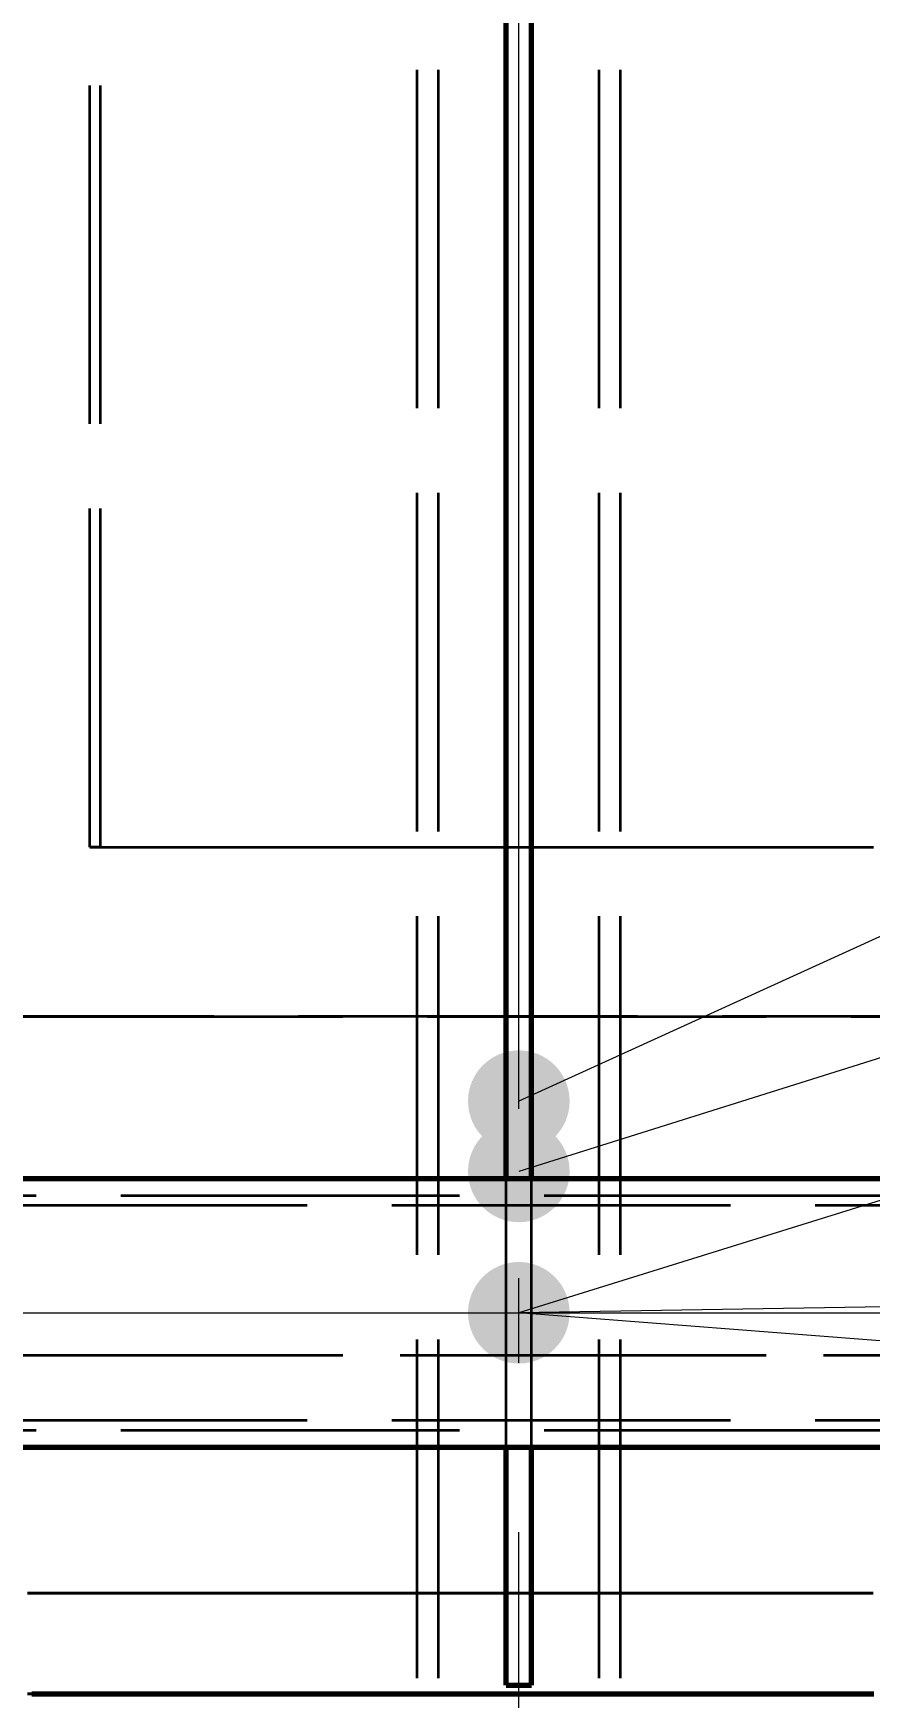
# Model space of a CAD drawing. Header units: millimetres. Extents: x 0 to 2382, y 0 to 420.
# Drawn here: x 150.77 to 160.64, y 225.45 to 245.12 of the extents above; entities that cross this region are included whole.
import ezdxf

# ---------------------------------------------------------------- set-up
doc = ezdxf.new("R2010")
doc.units = ezdxf.units.MM
doc.linetypes.add('IRAM-E-TRAZOS', pattern=[5, 4, -1])
doc.linetypes.add('IRAM-F-TRAZO-PUNTO', pattern=[20, 15, -2, 1, -2])
for name, color, linetype, lineweight in [('01-VISIBLE', 7, 'CONTINUOUS', 70), ('02-OCULTA', 4, 'IRAM-E-TRAZOS', 35), ('03-EJE', 1, 'IRAM-F-TRAZO-PUNTO', 18), ('04-COTA', 3, 'CONTINUOUS', 18), ('08-FINA', 5, 'CONTINUOUS', 18)]:
    doc.layers.add(name, color=color, linetype=linetype, lineweight=lineweight)
doc.styles.add('ISO3098', font='isocpeur.ttf')
doc.dimstyles.new('FLAMA-IRAM', dxfattribs={"dimtxt": 3.5, "dimasz": 3.5, "dimexe": 2, "dimexo": 1.5, "dimgap": 1, "dimtad": 1, "dimdec": 1, "dimtxsty": 'ISO3098', "dimblk": 'IRAM_FLECHA', "dimblk1": 'IRAM_FLECHA', "dimblk2": 'IRAM_FLECHA', "dimcen": 2.5, "dimclrd": 256, "dimclre": 256, "dimclrt": 256, "dimazin": 3, "dimtfac": 1, "dimtmove": 0, "dimatfit": 3, "dimlwd": 18, "dimlwe": 18})

# ---------------------------------------------------------------- blocks, each defined once
blk = doc.blocks.new('IRAM_FLECHA')
blk.add_solid([(0, 0), (-1, 0.125), (-1, -0.125)])

msp = doc.modelspace()

# ---------------------------------------------------------------- hatches: boundary and pattern name
at = {"layer": '08-FINA'}
h = msp.add_hatch(color=7, dxfattribs=at)
h.dxf.hatch_style = 1
edge = h.paths.add_edge_path()
edge.add_arc((156.5, 232.5), 0.6, 0, 360)
h = msp.add_hatch(color=7, dxfattribs=at)
h.dxf.hatch_style = 1
edge = h.paths.add_edge_path()
edge.add_arc((156.5, 231.67), 0.6, 0, 360)
h = msp.add_hatch(color=7, dxfattribs=at)
h.dxf.hatch_style = 1
edge = h.paths.add_edge_path()
edge.add_arc((156.5, 230), 0.6, 0, 360)
h = msp.add_hatch(color=7, dxfattribs=at)
h.dxf.hatch_style = 1
edge = h.paths.add_edge_path()
edge.add_arc((156.5, 230), 0.6, 0, 360)
h = msp.add_hatch(color=7, dxfattribs=at)
h.dxf.hatch_style = 1
edge = h.paths.add_edge_path()
edge.add_arc((156.5, 230), 0.6, 0, 360)

# ---------------------------------------------------------------- linework, layer by layer
at = {"layer": '01-VISIBLE'}
for p, q in [((156.35, 231.587), (156.35, 315.4)), ((156.65, 231.587), (156.65, 315.4)), ((131.8, 231.587), (181.2, 231.587)), ((131.8, 228.412), (181.2, 228.412)), ((156.35, 225.6), (156.35, 228.412)), ((156.65, 225.6), (156.65, 228.412)), ((156.35, 225.6), (156.65, 225.6))]:
    msp.add_line(p, q, dxfattribs=at)
msp.add_lwpolyline([(150.748, 225.5), (150.845, 225.5), (150.943, 225.5), (151.04, 225.5), (151.138, 225.5), (151.235, 225.5), (151.333, 225.5), (151.43, 225.5), (151.528, 225.5), (151.625, 225.5), (151.723, 225.5), (151.82, 225.5), (151.918, 225.5), (152.015, 225.5), (152.113, 225.5), (152.21, 225.5), (152.308, 225.5), (152.405, 225.5), (152.503, 225.5), (152.6, 225.5), (152.698, 225.5), (152.795, 225.5), (152.893, 225.5), (152.99, 225.5), (153.088, 225.5), (153.185, 225.5), (153.283, 225.5), (153.38, 225.5), (153.478, 225.5), (153.575, 225.5), (153.673, 225.5), (153.77, 225.5), (153.868, 225.5), (153.965, 225.5), (154.063, 225.5), (154.16, 225.5), (154.258, 225.5), (154.355, 225.5), (154.453, 225.5), (154.55, 225.5), (154.648, 225.5), (154.745, 225.5), (154.843, 225.5), (154.94, 225.5), (155.038, 225.5), (155.135, 225.5), (155.233, 225.5), (155.33, 225.5), (155.428, 225.5), (155.525, 225.5), (155.623, 225.5), (155.72, 225.5), (155.818, 225.5), (155.915, 225.5), (156.013, 225.5), (156.11, 225.5), (156.208, 225.5), (156.305, 225.5), (156.403, 225.5), (156.5, 225.5), (156.598, 225.5), (156.695, 225.5), (156.793, 225.5), (156.89, 225.5), (156.988, 225.5), (157.085, 225.5), (157.183, 225.5), (157.28, 225.5), (157.378, 225.5), (157.475, 225.5), (157.573, 225.5), (157.67, 225.5), (157.768, 225.5), (157.865, 225.5), (157.963, 225.5), (158.06, 225.5), (158.158, 225.5), (158.255, 225.5), (158.353, 225.5), (158.45, 225.5), (158.548, 225.5), (158.645, 225.5), (158.743, 225.5), (158.84, 225.5), (158.938, 225.5), (159.035, 225.5), (159.133, 225.5), (159.23, 225.5), (159.328, 225.5), (159.425, 225.5), (159.523, 225.5), (159.62, 225.5), (159.718, 225.5), (159.815, 225.5), (159.913, 225.5), (160.01, 225.5), (160.108, 225.5), (160.205, 225.5), (160.303, 225.5), (160.4, 225.5), (160.498, 225.5), (160.595, 225.5), (160.693, 225.5)], dxfattribs=at)
at = {"layer": '02-OCULTA'}
for p, q in [((155.3, 215.685), (155.3, 330.118)), ((155.55, 215.685), (155.55, 330.118)), ((157.45, 215.685), (157.45, 330.118)), ((157.7, 215.685), (157.7, 330.118)), ((156.35, 225.6), (156.35, 315.4)), ((156.65, 225.6), (156.65, 315.4)), ((151.434, 235.5), (151.434, 255.5)), ((151.56, 235.5), (151.56, 255.5)), ((151.56, 235.5), (151.434, 235.5)), ((172.9, 233.5), (140.1, 233.5)), ((140.42, 233.5), (172.58, 233.5)), ((156.35, 228.412), (156.35, 231.587)), ((156.65, 228.412), (156.65, 231.587)), ((125, 231.27), (188, 231.27)), ((131.8, 231.387), (181.2, 231.387)), ((140.1, 229.5), (172.9, 229.5)), ((140.42, 229.5), (172.58, 229.5)), ((125, 228.73), (188, 228.73)), ((131.8, 228.612), (181.2, 228.612)), ((156.35, 225.6), (156.65, 225.6))]:
    msp.add_line(p, q, dxfattribs=at)
for points in [[(151.434, 235.5), (151.484, 235.5), (151.534, 235.5), (151.584, 235.5), (151.634, 235.5), (151.685, 235.5), (151.735, 235.5), (151.785, 235.5), (151.835, 235.5), (151.885, 235.5), (151.935, 235.5), (151.986, 235.5), (152.036, 235.5), (152.086, 235.5), (152.136, 235.5), (152.186, 235.5), (152.236, 235.5), (152.287, 235.5), (152.337, 235.5), (152.387, 235.5), (152.437, 235.5), (152.487, 235.5), (152.537, 235.5), (152.588, 235.5), (152.638, 235.5), (152.688, 235.5), (152.738, 235.5), (152.788, 235.5), (152.838, 235.5), (152.888, 235.5), (152.939, 235.5), (152.989, 235.5), (153.039, 235.5), (153.089, 235.5), (153.139, 235.5), (153.189, 235.5), (153.24, 235.5), (153.29, 235.5), (153.34, 235.5), (153.39, 235.5), (153.44, 235.5), (153.49, 235.5), (153.541, 235.5), (153.591, 235.5), (153.641, 235.5), (153.691, 235.5), (153.741, 235.5), (153.791, 235.5), (153.842, 235.5), (153.892, 235.5), (153.942, 235.5), (153.992, 235.5), (154.042, 235.5), (154.092, 235.5), (154.142, 235.5), (154.193, 235.5), (154.243, 235.5), (154.293, 235.5), (154.343, 235.5), (154.393, 235.5), (154.443, 235.5), (154.494, 235.5), (154.544, 235.5), (154.594, 235.5), (154.644, 235.5), (154.694, 235.5), (154.744, 235.5), (154.795, 235.5), (154.845, 235.5), (154.895, 235.5), (154.945, 235.5), (154.995, 235.5), (155.045, 235.5), (155.096, 235.5), (155.146, 235.5), (155.196, 235.5), (155.246, 235.5), (155.296, 235.5), (155.346, 235.5), (155.396, 235.5), (155.447, 235.5), (155.497, 235.5), (155.547, 235.5), (155.597, 235.5), (155.647, 235.5), (155.697, 235.5), (155.748, 235.5), (155.798, 235.5), (155.848, 235.5), (155.898, 235.5), (155.948, 235.5), (155.998, 235.5), (156.049, 235.5), (156.099, 235.5), (156.149, 235.5), (156.199, 235.5), (156.249, 235.5), (156.299, 235.5), (156.35, 235.5), (156.4, 235.5), (156.45, 235.5), (156.5, 235.5), (156.55, 235.5), (156.6, 235.5), (156.65, 235.5), (156.701, 235.5), (156.751, 235.5), (156.801, 235.5), (156.851, 235.5), (156.901, 235.5), (156.951, 235.5), (157.002, 235.5), (157.052, 235.5), (157.102, 235.5), (157.152, 235.5), (157.202, 235.5), (157.252, 235.5), (157.303, 235.5), (157.353, 235.5), (157.403, 235.5), (157.453, 235.5), (157.503, 235.5), (157.553, 235.5), (157.604, 235.5), (157.654, 235.5), (157.704, 235.5), (157.754, 235.5), (157.804, 235.5), (157.854, 235.5), (157.904, 235.5), (157.955, 235.5), (158.005, 235.5), (158.055, 235.5), (158.105, 235.5), (158.155, 235.5), (158.205, 235.5), (158.256, 235.5), (158.306, 235.5), (158.356, 235.5), (158.406, 235.5), (158.456, 235.5), (158.506, 235.5), (158.557, 235.5), (158.607, 235.5), (158.657, 235.5), (158.707, 235.5), (158.757, 235.5), (158.807, 235.5), (158.858, 235.5), (158.908, 235.5), (158.958, 235.5), (159.008, 235.5), (159.058, 235.5), (159.108, 235.5), (159.158, 235.5), (159.209, 235.5), (159.259, 235.5), (159.309, 235.5), (159.359, 235.5), (159.409, 235.5), (159.459, 235.5), (159.51, 235.5), (159.56, 235.5), (159.61, 235.5), (159.66, 235.5), (159.71, 235.5), (159.76, 235.5), (159.811, 235.5), (159.861, 235.5), (159.911, 235.5), (159.961, 235.5), (160.011, 235.5), (160.061, 235.5), (160.112, 235.5), (160.162, 235.5), (160.212, 235.5), (160.262, 235.5), (160.312, 235.5), (160.362, 235.5), (160.412, 235.5), (160.463, 235.5), (160.513, 235.5), (160.563, 235.5), (160.613, 235.5), (160.663, 235.5)], [(151.56, 235.5), (151.61, 235.5), (151.661, 235.5), (151.711, 235.5), (151.761, 235.5), (151.811, 235.5), (151.861, 235.5), (151.911, 235.5), (151.962, 235.5), (152.012, 235.5), (152.062, 235.5), (152.112, 235.5), (152.162, 235.5), (152.212, 235.5), (152.262, 235.5), (152.313, 235.5), (152.363, 235.5), (152.413, 235.5), (152.463, 235.5), (152.513, 235.5), (152.563, 235.5), (152.613, 235.5), (152.664, 235.5), (152.714, 235.5), (152.764, 235.5), (152.814, 235.5), (152.864, 235.5), (152.914, 235.5), (152.964, 235.5), (153.015, 235.5), (153.065, 235.5), (153.115, 235.5), (153.165, 235.5), (153.215, 235.5), (153.265, 235.5), (153.316, 235.5), (153.366, 235.5), (153.416, 235.5), (153.466, 235.5), (153.516, 235.5), (153.566, 235.5), (153.616, 235.5), (153.667, 235.5), (153.717, 235.5), (153.767, 235.5), (153.817, 235.5), (153.867, 235.5), (153.917, 235.5), (153.967, 235.5), (154.018, 235.5), (154.068, 235.5), (154.118, 235.5), (154.168, 235.5), (154.218, 235.5), (154.268, 235.5), (154.319, 235.5), (154.369, 235.5), (154.419, 235.5), (154.469, 235.5), (154.519, 235.5), (154.569, 235.5), (154.619, 235.5), (154.67, 235.5), (154.72, 235.5), (154.77, 235.5), (154.82, 235.5), (154.87, 235.5), (154.92, 235.5), (154.97, 235.5), (155.021, 235.5), (155.071, 235.5), (155.121, 235.5), (155.171, 235.5), (155.221, 235.5), (155.271, 235.5), (155.321, 235.5), (155.372, 235.5), (155.422, 235.5), (155.472, 235.5), (155.522, 235.5), (155.572, 235.5), (155.622, 235.5), (155.673, 235.5), (155.723, 235.5), (155.773, 235.5), (155.823, 235.5), (155.873, 235.5), (155.923, 235.5), (155.973, 235.5), (156.024, 235.5), (156.074, 235.5), (156.124, 235.5), (156.174, 235.5), (156.224, 235.5), (156.274, 235.5), (156.324, 235.5), (156.375, 235.5), (156.425, 235.5), (156.475, 235.5), (156.525, 235.5), (156.575, 235.5), (156.625, 235.5), (156.676, 235.5), (156.726, 235.5), (156.776, 235.5), (156.826, 235.5), (156.876, 235.5), (156.926, 235.5), (156.976, 235.5), (157.027, 235.5), (157.077, 235.5), (157.127, 235.5), (157.177, 235.5), (157.227, 235.5), (157.277, 235.5), (157.327, 235.5), (157.378, 235.5), (157.428, 235.5), (157.478, 235.5), (157.528, 235.5), (157.578, 235.5), (157.628, 235.5), (157.679, 235.5), (157.729, 235.5), (157.779, 235.5), (157.829, 235.5), (157.879, 235.5), (157.929, 235.5), (157.979, 235.5), (158.03, 235.5), (158.08, 235.5), (158.13, 235.5), (158.18, 235.5), (158.23, 235.5), (158.28, 235.5), (158.33, 235.5), (158.381, 235.5), (158.431, 235.5), (158.481, 235.5), (158.531, 235.5), (158.581, 235.5), (158.631, 235.5), (158.681, 235.5), (158.732, 235.5), (158.782, 235.5), (158.832, 235.5), (158.882, 235.5), (158.932, 235.5), (158.982, 235.5), (159.033, 235.5), (159.083, 235.5), (159.133, 235.5), (159.183, 235.5), (159.233, 235.5), (159.283, 235.5), (159.333, 235.5), (159.384, 235.5), (159.434, 235.5), (159.484, 235.5), (159.534, 235.5), (159.584, 235.5), (159.634, 235.5), (159.684, 235.5), (159.735, 235.5), (159.785, 235.5), (159.835, 235.5), (159.885, 235.5), (159.935, 235.5), (159.985, 235.5), (160.036, 235.5), (160.086, 235.5), (160.136, 235.5), (160.186, 235.5), (160.236, 235.5), (160.286, 235.5), (160.336, 235.5), (160.387, 235.5), (160.437, 235.5), (160.487, 235.5), (160.537, 235.5), (160.587, 235.5), (160.637, 235.5), (160.687, 235.5)], [(160.686, 226.687), (160.59, 226.687), (160.495, 226.687), (160.4, 226.687), (160.305, 226.687), (160.21, 226.687), (160.115, 226.687), (160.02, 226.687), (159.925, 226.687), (159.829, 226.687), (159.734, 226.687), (159.639, 226.687), (159.544, 226.687), (159.449, 226.687), (159.354, 226.687), (159.259, 226.687), (159.164, 226.687), (159.068, 226.687), (158.973, 226.687), (158.878, 226.687), (158.783, 226.687), (158.688, 226.687), (158.593, 226.687), (158.498, 226.687), (158.403, 226.687), (158.307, 226.687), (158.212, 226.687), (158.117, 226.687), (158.022, 226.687), (157.927, 226.687), (157.832, 226.687), (157.737, 226.687), (157.642, 226.687), (157.546, 226.687), (157.451, 226.687), (157.356, 226.687), (157.261, 226.687), (157.166, 226.687), (157.071, 226.687), (156.976, 226.687), (156.881, 226.687), (156.785, 226.687), (156.69, 226.687), (156.595, 226.687), (156.5, 226.687), (156.405, 226.687), (156.31, 226.687), (156.215, 226.687), (156.12, 226.687), (156.024, 226.687), (155.929, 226.687), (155.834, 226.687), (155.739, 226.687), (155.644, 226.687), (155.549, 226.687), (155.454, 226.687), (155.359, 226.687), (155.263, 226.687), (155.168, 226.687), (155.073, 226.687), (154.978, 226.687), (154.883, 226.687), (154.788, 226.687), (154.693, 226.687), (154.598, 226.687), (154.502, 226.687), (154.407, 226.687), (154.312, 226.687), (154.217, 226.687), (154.122, 226.687), (154.027, 226.687), (153.932, 226.687), (153.837, 226.687), (153.741, 226.687), (153.646, 226.687), (153.551, 226.687), (153.456, 226.687), (153.361, 226.687), (153.266, 226.687), (153.171, 226.687), (153.076, 226.687), (152.98, 226.687), (152.885, 226.687), (152.79, 226.687), (152.695, 226.687), (152.6, 226.687), (152.505, 226.687), (152.41, 226.687), (152.315, 226.687), (152.219, 226.687), (152.124, 226.687), (152.029, 226.687), (151.934, 226.687), (151.839, 226.687), (151.744, 226.687), (151.649, 226.687), (151.554, 226.687), (151.458, 226.687), (151.363, 226.687), (151.268, 226.687), (151.173, 226.687), (151.078, 226.687), (150.983, 226.687), (150.888, 226.687), (150.793, 226.687), (150.697, 226.687)], [(150.697, 226.687), (150.793, 226.687), (150.888, 226.687), (150.983, 226.687), (151.078, 226.687), (151.173, 226.687), (151.268, 226.687), (151.363, 226.687), (151.458, 226.687), (151.554, 226.687), (151.649, 226.687), (151.744, 226.687), (151.839, 226.687), (151.934, 226.687), (152.029, 226.687), (152.124, 226.687), (152.219, 226.687), (152.315, 226.687), (152.41, 226.687), (152.505, 226.687), (152.6, 226.687), (152.695, 226.687), (152.79, 226.687), (152.885, 226.687), (152.98, 226.687), (153.076, 226.687), (153.171, 226.687), (153.266, 226.687), (153.361, 226.687), (153.456, 226.687), (153.551, 226.687), (153.646, 226.687), (153.741, 226.687), (153.837, 226.687), (153.932, 226.687), (154.027, 226.687), (154.122, 226.687), (154.217, 226.687), (154.312, 226.687), (154.407, 226.687), (154.502, 226.687), (154.598, 226.687), (154.693, 226.687), (154.788, 226.687), (154.883, 226.687), (154.978, 226.687), (155.073, 226.687), (155.168, 226.687), (155.263, 226.687), (155.359, 226.687), (155.454, 226.687), (155.549, 226.687), (155.644, 226.687), (155.739, 226.687), (155.834, 226.687), (155.929, 226.687), (156.024, 226.687), (156.12, 226.687), (156.215, 226.687), (156.31, 226.687), (156.405, 226.687), (156.5, 226.687), (156.595, 226.687), (156.69, 226.687), (156.785, 226.687), (156.881, 226.687), (156.976, 226.687), (157.071, 226.687), (157.166, 226.687), (157.261, 226.687), (157.356, 226.687), (157.451, 226.687), (157.546, 226.687), (157.642, 226.687), (157.737, 226.687), (157.832, 226.687), (157.927, 226.687), (158.022, 226.687), (158.117, 226.687), (158.212, 226.687), (158.307, 226.687), (158.403, 226.687), (158.498, 226.687), (158.593, 226.687), (158.688, 226.687), (158.783, 226.687), (158.878, 226.687), (158.973, 226.687), (159.068, 226.687), (159.164, 226.687), (159.259, 226.687), (159.354, 226.687), (159.449, 226.687), (159.544, 226.687), (159.639, 226.687), (159.734, 226.687), (159.829, 226.687), (159.925, 226.687), (160.02, 226.687), (160.115, 226.687), (160.21, 226.687), (160.305, 226.687), (160.4, 226.687), (160.495, 226.687), (160.59, 226.687), (160.686, 226.687)], [(160.674, 226.687), (160.581, 226.687), (160.488, 226.687), (160.396, 226.687), (160.303, 226.687), (160.21, 226.687), (160.117, 226.687), (160.025, 226.687), (159.932, 226.687), (159.839, 226.687), (159.746, 226.687), (159.654, 226.687), (159.561, 226.687), (159.468, 226.687), (159.375, 226.687), (159.283, 226.687), (159.19, 226.687), (159.097, 226.687), (159.004, 226.687), (158.912, 226.687), (158.819, 226.687), (158.726, 226.687), (158.633, 226.687), (158.541, 226.687), (158.448, 226.687), (158.355, 226.687), (158.262, 226.687), (158.17, 226.687), (158.077, 226.687), (157.984, 226.687), (157.891, 226.687), (157.799, 226.687), (157.706, 226.687), (157.613, 226.687), (157.52, 226.687), (157.428, 226.687), (157.335, 226.687), (157.242, 226.687), (157.149, 226.687), (157.057, 226.687), (156.964, 226.687), (156.871, 226.687), (156.778, 226.687), (156.686, 226.687), (156.593, 226.687), (156.5, 226.687), (156.407, 226.687), (156.315, 226.687), (156.222, 226.687), (156.129, 226.687), (156.036, 226.687), (155.944, 226.687), (155.851, 226.687), (155.758, 226.687), (155.665, 226.687), (155.573, 226.687), (155.48, 226.687), (155.387, 226.687), (155.294, 226.687), (155.202, 226.687), (155.109, 226.687), (155.016, 226.687), (154.923, 226.687), (154.831, 226.687), (154.738, 226.687), (154.645, 226.687), (154.552, 226.687), (154.46, 226.687), (154.367, 226.687), (154.274, 226.687), (154.181, 226.687), (154.089, 226.687), (153.996, 226.687), (153.903, 226.687), (153.81, 226.687), (153.718, 226.687), (153.625, 226.687), (153.532, 226.687), (153.439, 226.687), (153.347, 226.687), (153.254, 226.687), (153.161, 226.687), (153.068, 226.687), (152.976, 226.687), (152.883, 226.687), (152.79, 226.687), (152.697, 226.687), (152.605, 226.687), (152.512, 226.687), (152.419, 226.687), (152.326, 226.687), (152.234, 226.687), (152.141, 226.687), (152.048, 226.687), (151.955, 226.687), (151.863, 226.687), (151.77, 226.687), (151.677, 226.687), (151.584, 226.687), (151.492, 226.687), (151.399, 226.687), (151.306, 226.687), (151.213, 226.687), (151.121, 226.687), (151.028, 226.687), (150.935, 226.687), (150.842, 226.687), (150.75, 226.687)], [(150.75, 226.687), (150.842, 226.687), (150.935, 226.687), (151.028, 226.687), (151.121, 226.687), (151.213, 226.687), (151.306, 226.687), (151.399, 226.687), (151.492, 226.687), (151.584, 226.687), (151.677, 226.687), (151.77, 226.687), (151.863, 226.687), (151.955, 226.687), (152.048, 226.687), (152.141, 226.687), (152.234, 226.687), (152.326, 226.687), (152.419, 226.687), (152.512, 226.687), (152.605, 226.687), (152.697, 226.687), (152.79, 226.687), (152.883, 226.687), (152.976, 226.687), (153.068, 226.687), (153.161, 226.687), (153.254, 226.687), (153.347, 226.687), (153.439, 226.687), (153.532, 226.687), (153.625, 226.687), (153.718, 226.687), (153.81, 226.687), (153.903, 226.687), (153.996, 226.687), (154.089, 226.687), (154.181, 226.687), (154.274, 226.687), (154.367, 226.687), (154.46, 226.687), (154.552, 226.687), (154.645, 226.687), (154.738, 226.687), (154.831, 226.687), (154.923, 226.687), (155.016, 226.687), (155.109, 226.687), (155.202, 226.687), (155.294, 226.687), (155.387, 226.687), (155.48, 226.687), (155.573, 226.687), (155.665, 226.687), (155.758, 226.687), (155.851, 226.687), (155.944, 226.687), (156.036, 226.687), (156.129, 226.687), (156.222, 226.687), (156.315, 226.687), (156.407, 226.687), (156.5, 226.687), (156.593, 226.687), (156.686, 226.687), (156.778, 226.687), (156.871, 226.687), (156.964, 226.687), (157.057, 226.687), (157.149, 226.687), (157.242, 226.687), (157.335, 226.687), (157.428, 226.687), (157.52, 226.687), (157.613, 226.687), (157.706, 226.687), (157.799, 226.687), (157.891, 226.687), (157.984, 226.687), (158.077, 226.687), (158.17, 226.687), (158.262, 226.687), (158.355, 226.687), (158.448, 226.687), (158.541, 226.687), (158.633, 226.687), (158.726, 226.687), (158.819, 226.687), (158.912, 226.687), (159.004, 226.687), (159.097, 226.687), (159.19, 226.687), (159.283, 226.687), (159.375, 226.687), (159.468, 226.687), (159.561, 226.687), (159.654, 226.687), (159.746, 226.687), (159.839, 226.687), (159.932, 226.687), (160.025, 226.687), (160.117, 226.687), (160.21, 226.687), (160.303, 226.687), (160.396, 226.687), (160.488, 226.687), (160.581, 226.687), (160.674, 226.687)], [(160.686, 225.5), (160.59, 225.5), (160.495, 225.5), (160.4, 225.5), (160.305, 225.5), (160.21, 225.5), (160.115, 225.5), (160.02, 225.5), (159.925, 225.5), (159.829, 225.5), (159.734, 225.5), (159.639, 225.5), (159.544, 225.5), (159.449, 225.5), (159.354, 225.5), (159.259, 225.5), (159.164, 225.5), (159.068, 225.5), (158.973, 225.5), (158.878, 225.5), (158.783, 225.5), (158.688, 225.5), (158.593, 225.5), (158.498, 225.5), (158.403, 225.5), (158.307, 225.5), (158.212, 225.5), (158.117, 225.5), (158.022, 225.5), (157.927, 225.5), (157.832, 225.5), (157.737, 225.5), (157.642, 225.5), (157.546, 225.5), (157.451, 225.5), (157.356, 225.5), (157.261, 225.5), (157.166, 225.5), (157.071, 225.5), (156.976, 225.5), (156.881, 225.5), (156.785, 225.5), (156.69, 225.5), (156.595, 225.5), (156.5, 225.5), (156.405, 225.5), (156.31, 225.5), (156.215, 225.5), (156.12, 225.5), (156.024, 225.5), (155.929, 225.5), (155.834, 225.5), (155.739, 225.5), (155.644, 225.5), (155.549, 225.5), (155.454, 225.5), (155.359, 225.5), (155.263, 225.5), (155.168, 225.5), (155.073, 225.5), (154.978, 225.5), (154.883, 225.5), (154.788, 225.5), (154.693, 225.5), (154.598, 225.5), (154.502, 225.5), (154.407, 225.5), (154.312, 225.5), (154.217, 225.5), (154.122, 225.5), (154.027, 225.5), (153.932, 225.5), (153.837, 225.5), (153.741, 225.5), (153.646, 225.5), (153.551, 225.5), (153.456, 225.5), (153.361, 225.5), (153.266, 225.5), (153.171, 225.5), (153.076, 225.5), (152.98, 225.5), (152.885, 225.5), (152.79, 225.5), (152.695, 225.5), (152.6, 225.5), (152.505, 225.5), (152.41, 225.5), (152.315, 225.5), (152.219, 225.5), (152.124, 225.5), (152.029, 225.5), (151.934, 225.5), (151.839, 225.5), (151.744, 225.5), (151.649, 225.5), (151.554, 225.5), (151.458, 225.5), (151.363, 225.5), (151.268, 225.5), (151.173, 225.5), (151.078, 225.5), (150.983, 225.5), (150.888, 225.5), (150.793, 225.5), (150.697, 225.5)], [(150.697, 225.5), (150.793, 225.5), (150.888, 225.5), (150.983, 225.5), (151.078, 225.5), (151.173, 225.5), (151.268, 225.5), (151.363, 225.5), (151.458, 225.5), (151.554, 225.5), (151.649, 225.5), (151.744, 225.5), (151.839, 225.5), (151.934, 225.5), (152.029, 225.5), (152.124, 225.5), (152.219, 225.5), (152.315, 225.5), (152.41, 225.5), (152.505, 225.5), (152.6, 225.5), (152.695, 225.5), (152.79, 225.5), (152.885, 225.5), (152.98, 225.5), (153.076, 225.5), (153.171, 225.5), (153.266, 225.5), (153.361, 225.5), (153.456, 225.5), (153.551, 225.5), (153.646, 225.5), (153.741, 225.5), (153.837, 225.5), (153.932, 225.5), (154.027, 225.5), (154.122, 225.5), (154.217, 225.5), (154.312, 225.5), (154.407, 225.5), (154.502, 225.5), (154.598, 225.5), (154.693, 225.5), (154.788, 225.5), (154.883, 225.5), (154.978, 225.5), (155.073, 225.5), (155.168, 225.5), (155.263, 225.5), (155.359, 225.5), (155.454, 225.5), (155.549, 225.5), (155.644, 225.5), (155.739, 225.5), (155.834, 225.5), (155.929, 225.5), (156.024, 225.5), (156.12, 225.5), (156.215, 225.5), (156.31, 225.5), (156.405, 225.5), (156.5, 225.5), (156.595, 225.5), (156.69, 225.5), (156.785, 225.5), (156.881, 225.5), (156.976, 225.5), (157.071, 225.5), (157.166, 225.5), (157.261, 225.5), (157.356, 225.5), (157.451, 225.5), (157.546, 225.5), (157.642, 225.5), (157.737, 225.5), (157.832, 225.5), (157.927, 225.5), (158.022, 225.5), (158.117, 225.5), (158.212, 225.5), (158.307, 225.5), (158.403, 225.5), (158.498, 225.5), (158.593, 225.5), (158.688, 225.5), (158.783, 225.5), (158.878, 225.5), (158.973, 225.5), (159.068, 225.5), (159.164, 225.5), (159.259, 225.5), (159.354, 225.5), (159.449, 225.5), (159.544, 225.5), (159.639, 225.5), (159.734, 225.5), (159.829, 225.5), (159.925, 225.5), (160.02, 225.5), (160.115, 225.5), (160.21, 225.5), (160.305, 225.5), (160.4, 225.5), (160.495, 225.5), (160.59, 225.5), (160.686, 225.5)], [(160.686, 225.5), (160.59, 225.5), (160.495, 225.5), (160.4, 225.5), (160.305, 225.5), (160.21, 225.5), (160.115, 225.5), (160.02, 225.5), (159.925, 225.5), (159.829, 225.5), (159.734, 225.5), (159.639, 225.5), (159.544, 225.5), (159.449, 225.5), (159.354, 225.5), (159.259, 225.5), (159.164, 225.5), (159.068, 225.5), (158.973, 225.5), (158.878, 225.5), (158.783, 225.5), (158.688, 225.5), (158.593, 225.5), (158.498, 225.5), (158.403, 225.5), (158.307, 225.5), (158.212, 225.5), (158.117, 225.5), (158.022, 225.5), (157.927, 225.5), (157.832, 225.5), (157.737, 225.5), (157.642, 225.5), (157.546, 225.5), (157.451, 225.5), (157.356, 225.5), (157.261, 225.5), (157.166, 225.5), (157.071, 225.5), (156.976, 225.5), (156.881, 225.5), (156.785, 225.5), (156.69, 225.5), (156.595, 225.5), (156.5, 225.5), (156.405, 225.5), (156.31, 225.5), (156.215, 225.5), (156.12, 225.5), (156.024, 225.5), (155.929, 225.5), (155.834, 225.5), (155.739, 225.5), (155.644, 225.5), (155.549, 225.5), (155.454, 225.5), (155.359, 225.5), (155.263, 225.5), (155.168, 225.5), (155.073, 225.5), (154.978, 225.5), (154.883, 225.5), (154.788, 225.5), (154.693, 225.5), (154.598, 225.5), (154.502, 225.5), (154.407, 225.5), (154.312, 225.5), (154.217, 225.5), (154.122, 225.5), (154.027, 225.5), (153.932, 225.5), (153.837, 225.5), (153.741, 225.5), (153.646, 225.5), (153.551, 225.5), (153.456, 225.5), (153.361, 225.5), (153.266, 225.5), (153.171, 225.5), (153.076, 225.5), (152.98, 225.5), (152.885, 225.5), (152.79, 225.5), (152.695, 225.5), (152.6, 225.5), (152.505, 225.5), (152.41, 225.5), (152.315, 225.5), (152.219, 225.5), (152.124, 225.5), (152.029, 225.5), (151.934, 225.5), (151.839, 225.5), (151.744, 225.5), (151.649, 225.5), (151.554, 225.5), (151.458, 225.5), (151.363, 225.5), (151.268, 225.5), (151.173, 225.5), (151.078, 225.5), (150.983, 225.5), (150.888, 225.5), (150.793, 225.5), (150.697, 225.5)], [(150.697, 225.5), (150.793, 225.5), (150.888, 225.5), (150.983, 225.5), (151.078, 225.5), (151.173, 225.5), (151.268, 225.5), (151.363, 225.5), (151.458, 225.5), (151.554, 225.5), (151.649, 225.5), (151.744, 225.5), (151.839, 225.5), (151.934, 225.5), (152.029, 225.5), (152.124, 225.5), (152.219, 225.5), (152.315, 225.5), (152.41, 225.5), (152.505, 225.5), (152.6, 225.5), (152.695, 225.5), (152.79, 225.5), (152.885, 225.5), (152.98, 225.5), (153.076, 225.5), (153.171, 225.5), (153.266, 225.5), (153.361, 225.5), (153.456, 225.5), (153.551, 225.5), (153.646, 225.5), (153.741, 225.5), (153.837, 225.5), (153.932, 225.5), (154.027, 225.5), (154.122, 225.5), (154.217, 225.5), (154.312, 225.5), (154.407, 225.5), (154.502, 225.5), (154.598, 225.5), (154.693, 225.5), (154.788, 225.5), (154.883, 225.5), (154.978, 225.5), (155.073, 225.5), (155.168, 225.5), (155.263, 225.5), (155.359, 225.5), (155.454, 225.5), (155.549, 225.5), (155.644, 225.5), (155.739, 225.5), (155.834, 225.5), (155.929, 225.5), (156.024, 225.5), (156.12, 225.5), (156.215, 225.5), (156.31, 225.5), (156.405, 225.5), (156.5, 225.5), (156.595, 225.5), (156.69, 225.5), (156.785, 225.5), (156.881, 225.5), (156.976, 225.5), (157.071, 225.5), (157.166, 225.5), (157.261, 225.5), (157.356, 225.5), (157.451, 225.5), (157.546, 225.5), (157.642, 225.5), (157.737, 225.5), (157.832, 225.5), (157.927, 225.5), (158.022, 225.5), (158.117, 225.5), (158.212, 225.5), (158.307, 225.5), (158.403, 225.5), (158.498, 225.5), (158.593, 225.5), (158.688, 225.5), (158.783, 225.5), (158.878, 225.5), (158.973, 225.5), (159.068, 225.5), (159.164, 225.5), (159.259, 225.5), (159.354, 225.5), (159.449, 225.5), (159.544, 225.5), (159.639, 225.5), (159.734, 225.5), (159.829, 225.5), (159.925, 225.5), (160.02, 225.5), (160.115, 225.5), (160.21, 225.5), (160.305, 225.5), (160.4, 225.5), (160.495, 225.5), (160.59, 225.5), (160.686, 225.5)], [(160.693, 225.5), (160.595, 225.5), (160.498, 225.5), (160.4, 225.5), (160.303, 225.5), (160.205, 225.5), (160.108, 225.5), (160.01, 225.5), (159.913, 225.5), (159.815, 225.5), (159.718, 225.5), (159.62, 225.5), (159.523, 225.5), (159.425, 225.5), (159.328, 225.5), (159.23, 225.5), (159.133, 225.5), (159.035, 225.5), (158.938, 225.5), (158.84, 225.5), (158.743, 225.5), (158.645, 225.5), (158.548, 225.5), (158.45, 225.5), (158.353, 225.5), (158.255, 225.5), (158.158, 225.5), (158.06, 225.5), (157.963, 225.5), (157.865, 225.5), (157.768, 225.5), (157.67, 225.5), (157.573, 225.5), (157.475, 225.5), (157.378, 225.5), (157.28, 225.5), (157.183, 225.5), (157.085, 225.5), (156.988, 225.5), (156.89, 225.5), (156.793, 225.5), (156.695, 225.5), (156.598, 225.5), (156.5, 225.5), (156.403, 225.5), (156.305, 225.5), (156.208, 225.5), (156.11, 225.5), (156.013, 225.5), (155.915, 225.5), (155.818, 225.5), (155.72, 225.5), (155.623, 225.5), (155.525, 225.5), (155.428, 225.5), (155.33, 225.5), (155.233, 225.5), (155.135, 225.5), (155.038, 225.5), (154.94, 225.5), (154.843, 225.5), (154.745, 225.5), (154.648, 225.5), (154.55, 225.5), (154.453, 225.5), (154.355, 225.5), (154.258, 225.5), (154.16, 225.5), (154.063, 225.5), (153.965, 225.5), (153.868, 225.5), (153.77, 225.5), (153.673, 225.5), (153.575, 225.5), (153.478, 225.5), (153.38, 225.5), (153.283, 225.5), (153.185, 225.5), (153.088, 225.5), (152.99, 225.5), (152.893, 225.5), (152.795, 225.5), (152.698, 225.5), (152.6, 225.5), (152.503, 225.5), (152.405, 225.5), (152.308, 225.5), (152.21, 225.5), (152.113, 225.5), (152.015, 225.5), (151.918, 225.5), (151.82, 225.5), (151.723, 225.5), (151.625, 225.5), (151.528, 225.5), (151.43, 225.5), (151.333, 225.5), (151.235, 225.5), (151.138, 225.5), (151.04, 225.5), (150.943, 225.5), (150.845, 225.5), (150.748, 225.5)], [(160.674, 225.5), (160.581, 225.5), (160.488, 225.5), (160.396, 225.5), (160.303, 225.5), (160.21, 225.5), (160.117, 225.5), (160.025, 225.5), (159.932, 225.5), (159.839, 225.5), (159.746, 225.5), (159.654, 225.5), (159.561, 225.5), (159.468, 225.5), (159.375, 225.5), (159.283, 225.5), (159.19, 225.5), (159.097, 225.5), (159.004, 225.5), (158.912, 225.5), (158.819, 225.5), (158.726, 225.5), (158.633, 225.5), (158.541, 225.5), (158.448, 225.5), (158.355, 225.5), (158.262, 225.5), (158.17, 225.5), (158.077, 225.5), (157.984, 225.5), (157.891, 225.5), (157.799, 225.5), (157.706, 225.5), (157.613, 225.5), (157.52, 225.5), (157.428, 225.5), (157.335, 225.5), (157.242, 225.5), (157.149, 225.5), (157.057, 225.5), (156.964, 225.5), (156.871, 225.5), (156.778, 225.5), (156.686, 225.5), (156.593, 225.5), (156.5, 225.5), (156.407, 225.5), (156.315, 225.5), (156.222, 225.5), (156.129, 225.5), (156.036, 225.5), (155.944, 225.5), (155.851, 225.5), (155.758, 225.5), (155.665, 225.5), (155.573, 225.5), (155.48, 225.5), (155.387, 225.5), (155.294, 225.5), (155.202, 225.5), (155.109, 225.5), (155.016, 225.5), (154.923, 225.5), (154.831, 225.5), (154.738, 225.5), (154.645, 225.5), (154.552, 225.5), (154.46, 225.5), (154.367, 225.5), (154.274, 225.5), (154.181, 225.5), (154.089, 225.5), (153.996, 225.5), (153.903, 225.5), (153.81, 225.5), (153.718, 225.5), (153.625, 225.5), (153.532, 225.5), (153.439, 225.5), (153.347, 225.5), (153.254, 225.5), (153.161, 225.5), (153.068, 225.5), (152.976, 225.5), (152.883, 225.5), (152.79, 225.5), (152.697, 225.5), (152.605, 225.5), (152.512, 225.5), (152.419, 225.5), (152.326, 225.5), (152.234, 225.5), (152.141, 225.5), (152.048, 225.5), (151.955, 225.5), (151.863, 225.5), (151.77, 225.5), (151.677, 225.5), (151.584, 225.5), (151.492, 225.5), (151.399, 225.5), (151.306, 225.5), (151.213, 225.5), (151.121, 225.5), (151.028, 225.5), (150.935, 225.5), (150.842, 225.5), (150.75, 225.5)], [(150.75, 225.5), (150.842, 225.5), (150.935, 225.5), (151.028, 225.5), (151.121, 225.5), (151.213, 225.5), (151.306, 225.5), (151.399, 225.5), (151.492, 225.5), (151.584, 225.5), (151.677, 225.5), (151.77, 225.5), (151.863, 225.5), (151.955, 225.5), (152.048, 225.5), (152.141, 225.5), (152.234, 225.5), (152.326, 225.5), (152.419, 225.5), (152.512, 225.5), (152.605, 225.5), (152.697, 225.5), (152.79, 225.5), (152.883, 225.5), (152.976, 225.5), (153.068, 225.5), (153.161, 225.5), (153.254, 225.5), (153.347, 225.5), (153.439, 225.5), (153.532, 225.5), (153.625, 225.5), (153.718, 225.5), (153.81, 225.5), (153.903, 225.5), (153.996, 225.5), (154.089, 225.5), (154.181, 225.5), (154.274, 225.5), (154.367, 225.5), (154.46, 225.5), (154.552, 225.5), (154.645, 225.5), (154.738, 225.5), (154.831, 225.5), (154.923, 225.5), (155.016, 225.5), (155.109, 225.5), (155.202, 225.5), (155.294, 225.5), (155.387, 225.5), (155.48, 225.5), (155.573, 225.5), (155.665, 225.5), (155.758, 225.5), (155.851, 225.5), (155.944, 225.5), (156.036, 225.5), (156.129, 225.5), (156.222, 225.5), (156.315, 225.5), (156.407, 225.5), (156.5, 225.5), (156.593, 225.5), (156.686, 225.5), (156.778, 225.5), (156.871, 225.5), (156.964, 225.5), (157.057, 225.5), (157.149, 225.5), (157.242, 225.5), (157.335, 225.5), (157.428, 225.5), (157.52, 225.5), (157.613, 225.5), (157.706, 225.5), (157.799, 225.5), (157.891, 225.5), (157.984, 225.5), (158.077, 225.5), (158.17, 225.5), (158.262, 225.5), (158.355, 225.5), (158.448, 225.5), (158.541, 225.5), (158.633, 225.5), (158.726, 225.5), (158.819, 225.5), (158.912, 225.5), (159.004, 225.5), (159.097, 225.5), (159.19, 225.5), (159.283, 225.5), (159.375, 225.5), (159.468, 225.5), (159.561, 225.5), (159.654, 225.5), (159.746, 225.5), (159.839, 225.5), (159.932, 225.5), (160.025, 225.5), (160.117, 225.5), (160.21, 225.5), (160.303, 225.5), (160.396, 225.5), (160.488, 225.5), (160.581, 225.5), (160.674, 225.5)]]:
    msp.add_lwpolyline(points, dxfattribs=at)
msp.add_arc((152.1, 229), 14.5, 180, -90, dxfattribs=at)
msp.add_arc((152.1, 229), 14.5, 180, -90, dxfattribs=at)
msp.add_arc((152.1, 229), 14.5, 180, -90, dxfattribs=at)
msp.add_arc((152.1, 229), 14.5, 180, -90, dxfattribs=at)
at = {"layer": '03-EJE'}
for p, q in [((156.5, 212.41), (156.5, 342.362)), ((128.1, 230), (184.9, 230))]:
    msp.add_line(p, q, dxfattribs=at)
at = {"layer": '08-FINA'}
for p, q in [((204.361, 254.339), (156.5, 232.5)), ((214.184, 249.801), (156.5, 231.67)), ((204.18, 244.813), (156.5, 230)), ((214.001, 230.935), (156.5, 230)), ((204.012, 226.31), (156.5, 230))]:
    msp.add_line(p, q, dxfattribs=at)

# ---------------------------------------------------------------- dimensions: what is measured, and where the dimension line sits
at = {"layer": '04-COTA'}
msp.add_linear_dim(base=(113, 210), p1=(137, 210), p2=(153.5, 331.738), angle=90, dimstyle='FLAMA-IRAM', override={"dimlfac": 10}, dxfattribs=at).render()

doc.saveas('drawing.dxf')
